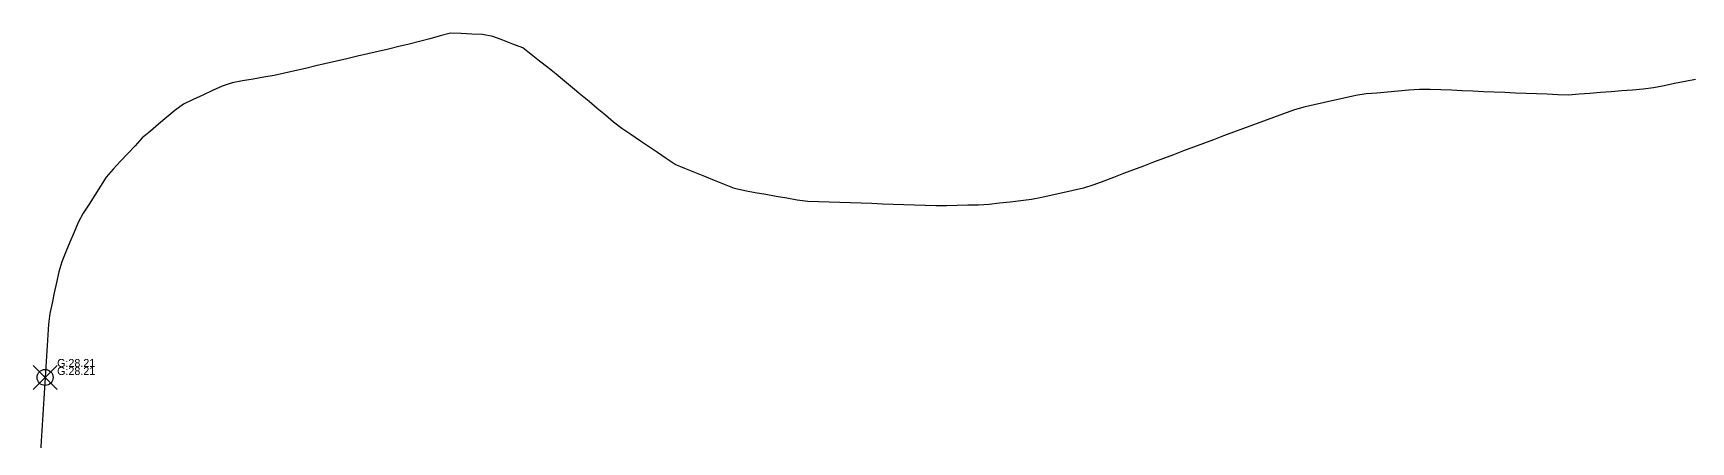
# Model space of a CAD drawing. Header units: metres. Extents: x 607160 to 610559, y 2613470 to 2618337.
# Drawn here: x 608782.5 to 609093.3, y 2617324.3 to 2617401 of the extents above; entities that cross this region are included whole.
import ezdxf

# ---------------------------------------------------------------- set-up
doc = ezdxf.new("R2010")
doc.units = ezdxf.units.M
for name, color, linetype in [('SW-DRAIN-LABELS', 3, 'Continuous'), ('SW-DRAIN-ORPHAN', 8, 'Continuous'), ('SW-JUNCTIONS', 7, 'Continuous'), ('SW-RIDGES', 6, 'Continuous')]:
    doc.layers.add(name, color=color, linetype=linetype)

msp = doc.modelspace()

# ---------------------------------------------------------------- linework, layer by layer
at = {"layer": 'SW-DRAIN-ORPHAN'}
for points in [[(609094.17, 2617392.27), (609092.21, 2617391.88), (609090.25, 2617391.49), (609088.29, 2617391.1), (609086.32, 2617390.71), (609084.35, 2617390.43), (609082.35, 2617390.28), (609080.36, 2617390.12), (609078.37, 2617389.97), (609076.37, 2617389.82), (609074.38, 2617389.66), (609072.38, 2617389.51), (609070.39, 2617389.35), (609068.39, 2617389.41), (609066.39, 2617389.49), (609064.39, 2617389.57), (609062.4, 2617389.65), (609060.4, 2617389.72), (609058.4, 2617389.8), (609056.4, 2617389.88), (609054.4, 2617389.96), (609052.4, 2617390.05), (609050.41, 2617390.15), (609048.41, 2617390.24), (609046.41, 2617390.33), (609044.41, 2617390.42), (609042.42, 2617390.41), (609040.42, 2617390.24), (609038.43, 2617390.07), (609036.44, 2617389.89), (609034.45, 2617389.72), (609032.45, 2617389.55), (609030.48, 2617389.25), (609028.53, 2617388.82), (609026.58, 2617388.39), (609024.62, 2617387.95), (609022.67, 2617387.52), (609020.72, 2617387.09), (609018.81, 2617386.52), (609016.93, 2617385.83), (609015.05, 2617385.15), (609013.17, 2617384.47), (609011.29, 2617383.78), (609009.41, 2617383.1), (609007.53, 2617382.4), (609005.66, 2617381.69), (609003.79, 2617380.98), (609001.92, 2617380.27), (609000.05, 2617379.57), (608998.18, 2617378.86), (608996.31, 2617378.15), (608994.44, 2617377.44), (608992.57, 2617376.73), (608990.7, 2617376.03), (608988.83, 2617375.32), (608986.96, 2617374.61), (608985.09, 2617373.9), (608983.22, 2617373.19), (608981.35, 2617372.49), (608979.44, 2617371.91), (608977.49, 2617371.46), (608975.54, 2617371), (608973.59, 2617370.55), (608971.65, 2617370.1), (608969.67, 2617369.78), (608967.69, 2617369.53), (608965.7, 2617369.28), (608963.72, 2617369.04), (608961.73, 2617368.79), (608959.74, 2617368.71), (608957.74, 2617368.67), (608955.74, 2617368.63), (608953.74, 2617368.59), (608951.74, 2617368.56), (608949.74, 2617368.62), (608947.74, 2617368.69), (608945.74, 2617368.76), (608943.74, 2617368.83), (608941.75, 2617368.9), (608939.75, 2617368.98), (608937.75, 2617369.05), (608935.75, 2617369.12), (608933.75, 2617369.19), (608931.75, 2617369.26), (608929.75, 2617369.33), (608927.75, 2617369.41), (608925.77, 2617369.65), (608923.8, 2617369.99), (608921.83, 2617370.34), (608919.86, 2617370.68), (608917.89, 2617371.02), (608915.92, 2617371.37), (608913.99, 2617371.84), (608912.13, 2617372.59), (608910.28, 2617373.34), (608908.43, 2617374.09), (608906.57, 2617374.84), (608904.72, 2617375.59), (608902.87, 2617376.34), (608901.21, 2617377.46), (608899.55, 2617378.58), (608897.89, 2617379.7), (608896.23, 2617380.81), (608894.58, 2617381.93), (608892.92, 2617383.05), (608891.35, 2617384.29), (608889.81, 2617385.57), (608888.28, 2617386.85), (608886.74, 2617388.13), (608885.2, 2617389.41), (608883.67, 2617390.69), (608882.13, 2617391.97), (608880.6, 2617393.25), (608879.04, 2617394.51), (608877.47, 2617395.74), (608875.89, 2617396.97), (608874.31, 2617398.2), (608872.45, 2617398.93), (608870.58, 2617399.62), (608868.7, 2617400.31), (608866.77, 2617400.72), (608864.77, 2617400.8), (608862.77, 2617400.89), (608860.77, 2617400.97), (608858.84, 2617400.44), (608856.91, 2617399.91), (608854.99, 2617399.38), (608853.05, 2617398.89), (608851.1, 2617398.44), (608849.15, 2617397.98), (608847.2, 2617397.53), (608845.26, 2617397.08), (608843.31, 2617396.62), (608841.36, 2617396.17), (608839.41, 2617395.72), (608837.46, 2617395.27), (608835.51, 2617394.81), (608833.57, 2617394.36), (608831.62, 2617393.91), (608829.67, 2617393.45), (608827.72, 2617393.03), (608825.75, 2617392.68), (608823.78, 2617392.34), (608821.81, 2617391.99), (608819.84, 2617391.64), (608817.95, 2617391.05), (608816.14, 2617390.2), (608814.33, 2617389.35), (608812.52, 2617388.5), (608810.71, 2617387.65), (608809.1, 2617386.48), (608807.58, 2617385.18), (608806.05, 2617383.89), (608804.53, 2617382.6), (608803, 2617381.3), (608801.63, 2617379.85), (608800.27, 2617378.38), (608798.9, 2617376.92), (608797.54, 2617375.46), (608796.2, 2617373.97), (608795.14, 2617372.28), (608794.07, 2617370.59), (608793.01, 2617368.9), (608791.94, 2617367.2), (608790.95, 2617365.47), (608790.2, 2617363.62), (608789.44, 2617361.77), (608788.69, 2617359.91), (608787.94, 2617358.06), (608787.32, 2617356.17), (608786.91, 2617354.21), (608786.5, 2617352.25), (608786.09, 2617350.29), (608785.68, 2617348.34), (608785.42, 2617346.36), (608785.29, 2617344.36), (608785.16, 2617342.37), (608785.04, 2617340.37), (608784.91, 2617338.38), (608784.78, 2617336.38)], [(608784.78, 2617336.38), (608784.66, 2617334.38), (608784.53, 2617332.39), (608784.4, 2617330.39), (608784.28, 2617328.4), (608784.15, 2617326.4), (608784.02, 2617324.4), (608783.9, 2617322.41), (608783.77, 2617320.41), (608783.64, 2617318.42), (608783.52, 2617316.42), (608783.39, 2617314.42), (608783.26, 2617312.43), (608783.13, 2617310.43), (608783.01, 2617308.44)]]:
    msp.add_lwpolyline(points, dxfattribs=at)
at = {"layer": 'SW-JUNCTIONS'}
msp.add_circle((608784.78, 2617336.38), 1.5, dxfattribs=at)
at = {"layer": 'SW-RIDGES', "color": 6}
for p, q in [((608782.53, 2617334.13), (608787.03, 2617338.63)), ((608787.03, 2617334.13), (608782.53, 2617338.63))]:
    msp.add_line(p, q, dxfattribs=at)

# ---------------------------------------------------------------- texts
at = {"layer": 'SW-DRAIN-LABELS', "color": 7}
for p in [(608787.03, 2617338.33), (608787.03, 2617336.83)]:
    msp.add_text('G:28.21', height=1.5, dxfattribs=at).set_placement(p)

doc.saveas('drawing.dxf')
